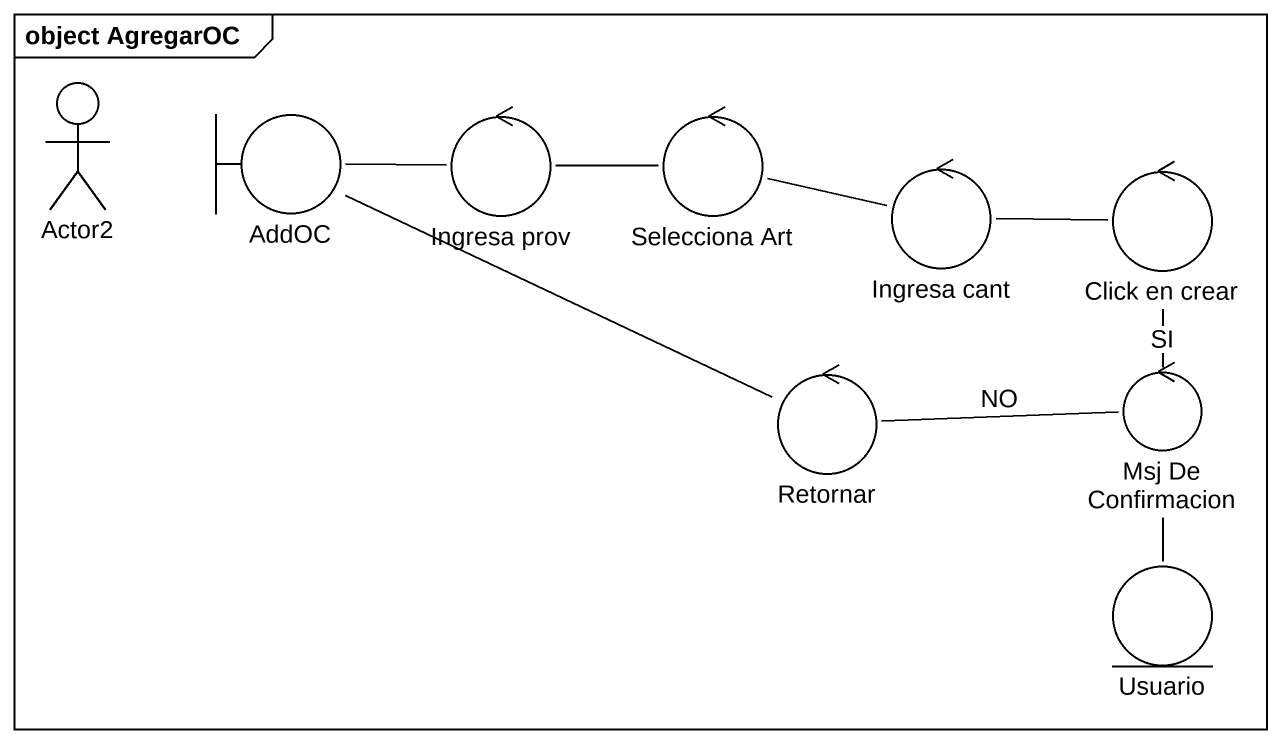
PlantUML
@startuml
mainframe object AgregarOC
actor Actor2
boundary AddOC
control "Ingresa prov" as Ingresa_prov
control "Selecciona Art" as Selecciona_Art
control "Ingresa cant" as Ingresa_cant
control "Click en crear" as Click_en_crear
control Retornar
control "Msj De Confirmacion" as Msj_De_Confirmacion
entity Usuario
AddOC -right- Ingresa_prov
Ingresa_prov -right- Selecciona_Art
Selecciona_Art -right- Ingresa_cant
Ingresa_cant -right- Click_en_crear
Click_en_crear -- Msj_De_Confirmacion : SI
Retornar -left- AddOC
Msj_De_Confirmacion -left- Retornar : NO
Msj_De_Confirmacion -- Usuario
@enduml
